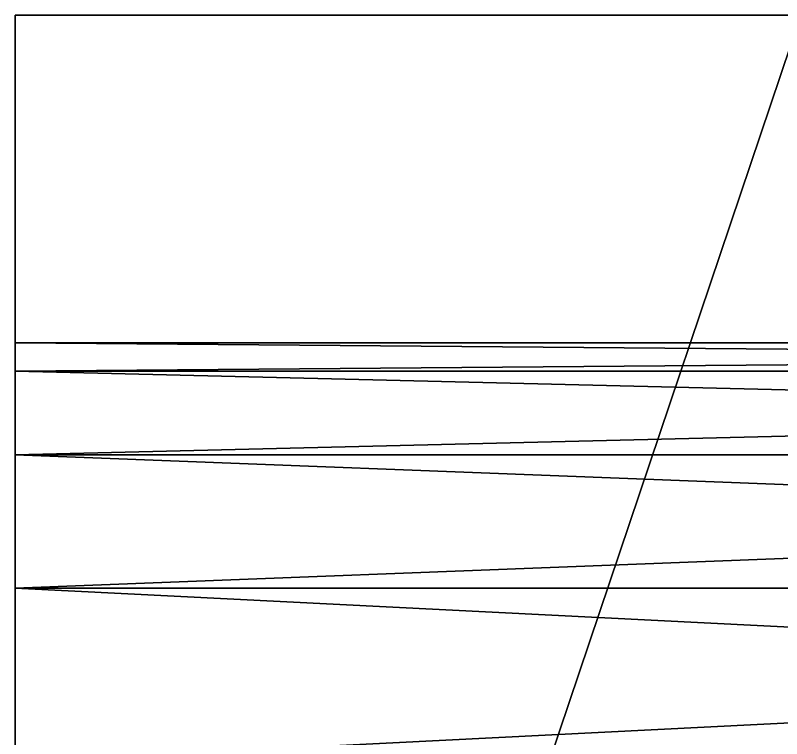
# Model space of a CAD drawing. Header units: inches. Extents: x -12 to 457, y 45 to 270.
# Drawn here: x 48.363 to 51.29, y 165.772 to 168.534 of the extents above; entities that cross this region are included whole.
import ezdxf

# ---------------------------------------------------------------- set-up
doc = ezdxf.new("R2010")
doc.units = ezdxf.units.IN
doc.header["$MEASUREMENT"] = 0

# ---------------------------------------------------------------- blocks, each defined once
blk = doc.blocks.new('Group_1')
for p, q in [((0, 144.005, 40), (0, 0, 40)), ((12.5, 0, 99.3), (12.5, 131.8, 99.3)), ((13.59, 0, 107.582), (13.59, 131.8, 107.582)), ((13.59, 0, 91.018), (13.59, 131.8, 91.018)), ((16.787, 0, 115.3), (16.787, 131.8, 115.3)), ((16.787, 0, 83.3), (16.787, 131.8, 83.3)), ((21.873, 0, 121.927), (21.873, 131.8, 121.927)), ((21.873, 0, 76.673), (21.873, 131.8, 76.673)), ((0, 30, 147), (0, 0, 147)), ((0, 0, 40), (89, 0, 40)), ((0, 0, 147), (89, 0, 147)), ((0, 0, 40), (0, 0, 147))]:
    blk.add_line(p, q)
at = {"extrusion": (0, -1, 7.58936e-17)}
blk.add_circle((44.5, 99.3), 32, dxfattribs=at)
mesh = blk.add_polyface()
corners = [(0, 30, 147), (0, 0, 40), (0, 0, 147), (0, 30, 99.3), (0, 144.005, 40), (0, 144.005, 99.3)]
mesh.append_faces([[corners[k] for k in face] for face in [(0, 1, 2), (4, 3, 5)]], dxfattribs={"vtx0": -1})
mesh.append_faces([[corners[k] for k in face] for face in [(1, 3, 4)]], dxfattribs={"vtx0": -1, "vtx1": -1})
mesh.append_faces([[corners[k] for k in face] for face in [(1, 0, 3)]], dxfattribs={"vtx0": -1, "vtx2": -1})
mesh = blk.add_polyface()
corners = [(89, 0, 40), (0, 144.005, 40), (0, 0, 40), (32.5, 144.005, 40), (56.5, 144.005, 40), (89, 144.005, 40)]
mesh.append_faces([[corners[k] for k in face] for face in [(0, 1, 2), (4, 0, 5)]], dxfattribs={"vtx0": -1})
mesh.append_faces([[corners[k] for k in face] for face in [(1, 0, 3), (3, 0, 4)]], dxfattribs={"vtx0": -1, "vtx1": -1})
mesh = blk.add_polyface()
corners = [(13.59, 131.8, 91.018), (12.5, 0, 99.3), (13.59, 0, 91.018), (12.5, 131.8, 99.3)]
mesh.append_faces([[corners[k] for k in face] for face in [(0, 1, 2), (1, 0, 3)]], dxfattribs={"vtx0": -1})
mesh = blk.add_polyface()
corners = [(12.5, 131.8, 99.3), (13.59, 0, 107.582), (12.5, 0, 99.3), (13.59, 131.8, 107.582)]
mesh.append_faces([[corners[k] for k in face] for face in [(0, 1, 2), (1, 0, 3)]], dxfattribs={"vtx0": -1})
mesh = blk.add_polyface()
corners = [(13.59, 131.8, 107.582), (16.787, 0, 115.3), (13.59, 0, 107.582), (16.787, 131.8, 115.3)]
mesh.append_faces([[corners[k] for k in face] for face in [(0, 1, 2), (1, 0, 3)]], dxfattribs={"vtx0": -1})
mesh = blk.add_polyface()
corners = [(16.787, 131.8, 83.3), (13.59, 0, 91.018), (16.787, 0, 83.3), (13.59, 131.8, 91.018)]
mesh.append_faces([[corners[k] for k in face] for face in [(0, 1, 2), (1, 0, 3)]], dxfattribs={"vtx0": -1})
mesh = blk.add_polyface()
corners = [(16.787, 131.8, 115.3), (21.873, 0, 121.927), (16.787, 0, 115.3), (21.873, 131.8, 121.927)]
mesh.append_faces([[corners[k] for k in face] for face in [(0, 1, 2), (1, 0, 3)]], dxfattribs={"vtx0": -1})
mesh = blk.add_polyface()
corners = [(21.873, 131.8, 76.673), (16.787, 0, 83.3), (21.873, 0, 76.673), (16.787, 131.8, 83.3)]
mesh.append_faces([[corners[k] for k in face] for face in [(0, 1, 2), (1, 0, 3)]], dxfattribs={"vtx0": -1})
mesh = blk.add_polyface()
corners = [(28.5, 131.8, 127.013), (21.873, 0, 121.927), (21.873, 131.8, 121.927), (28.5, 0, 127.013)]
mesh.append_faces([[corners[k] for k in face] for face in [(0, 1, 2), (1, 0, 3)]], dxfattribs={"vtx0": -1})
mesh = blk.add_polyface()
corners = [(28.5, 0, 71.587), (21.873, 131.8, 76.673), (21.873, 0, 76.673), (28.5, 131.8, 71.587)]
mesh.append_faces([[corners[k] for k in face] for face in [(0, 1, 2), (1, 0, 3)]], dxfattribs={"vtx0": -1})
mesh = blk.add_polyface()
corners = [(89, 0, 147), (0, 30, 147), (0, 0, 147), (89, 30, 147)]
mesh.append_faces([[corners[k] for k in face] for face in [(0, 1, 2), (1, 0, 3)]], dxfattribs={"vtx0": -1})
mesh = blk.add_polyface()
corners = [(89, 0, 40), (60.5, 0, 71.587), (0, 0, 40), (67.127, 0, 76.673), (72.213, 0, 83.3), (75.41, 0, 91.018), (89, 0, 147), (52.782, 0, 68.39), (44.5, 0, 67.3), (76.5, 0, 99.3), (75.41, 0, 107.582), (72.213, 0, 115.3), (67.127, 0, 121.927), (60.5, 0, 127.013), (52.782, 0, 130.21), (44.5, 0, 131.3), (13.59, 0, 91.018), (0, 0, 147), (16.787, 0, 83.3), (21.873, 0, 76.673), (28.5, 0, 71.587), (36.218, 0, 68.39), (12.5, 0, 99.3), (13.59, 0, 107.582), (16.787, 0, 115.3), (21.873, 0, 121.927), (28.5, 0, 127.013), (36.218, 0, 130.21)]
mesh.append_faces([[corners[k] for k in face] for face in [(0, 1, 2), (1, 0, 3), (3, 0, 4), (4, 0, 5), (5, 6, 9), (9, 6, 10), (10, 6, 11), (11, 6, 12), (12, 6, 13), (13, 6, 14), (14, 6, 15), (2, 16, 17), (16, 2, 18), (18, 2, 19), (19, 2, 20), (20, 2, 21), (21, 2, 8), (17, 15, 6)]], dxfattribs={"vtx0": -1, "vtx1": -1})
mesh.append_faces([[corners[k] for k in face] for face in [(5, 0, 6), (2, 1, 7), (2, 7, 8), (17, 16, 22), (17, 22, 23), (17, 23, 24), (17, 24, 25), (17, 25, 26), (17, 26, 27), (17, 27, 15)]], dxfattribs={"vtx0": -1, "vtx2": -1})

msp = doc.modelspace()

# ---------------------------------------------------------------- linework, layer by layer
at = {"extrusion": (1, -2.22045e-16, 4.93038e-32)}
msp.add_arc((164.0653, 6.7172, 48.3634), 3.1923, 352.4055, 322.5945, dxfattribs=at)

# ---------------------------------------------------------------- block references
at = {"color": 5, "xscale": 0.1, "yscale": 0.1, "zscale": 0.1, "rotation": 270}
msp.add_blockref('Group_1', (48.3634, 168.5341, -3.2206), dxfattribs=at)

doc.saveas('drawing.dxf')
